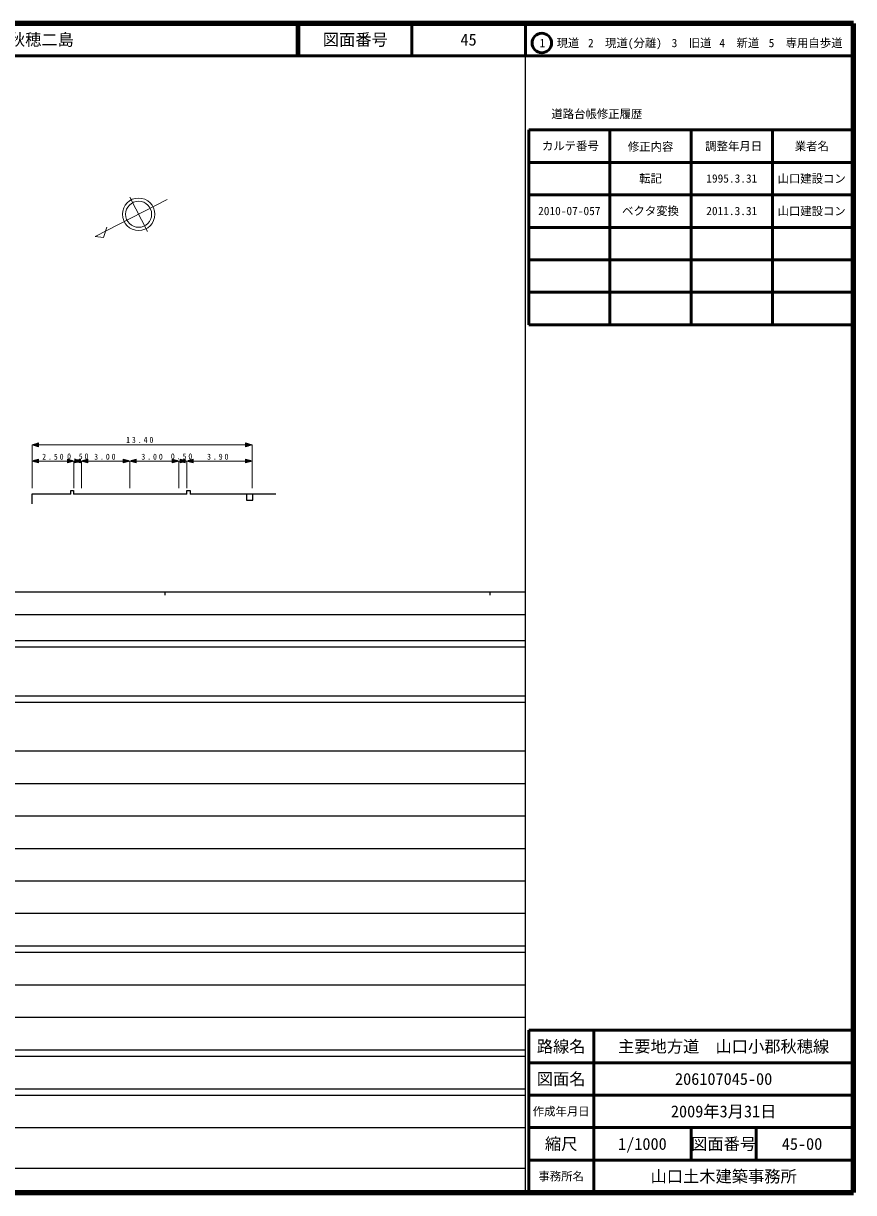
# Model space of a CAD drawing. Units: millimetres, scale not verified. Extents: x 40000 to 680000, y 20000 to 380000.
# Drawn here: x 424486 to 680000, y 20000 to 380000 of the extents above; entities that cross this region are included whole.
import ezdxf
from ezdxf.enums import TextEntityAlignment as Align

# ---------------------------------------------------------------- set-up
doc = ezdxf.new("R2010")
doc.units = ezdxf.units.MM
doc.header["$LTSCALE"] = 1000
for name, color, linetype, lineweight in [('M-BGD', 7, 'Continuous', 25), ('M-BGD-HTXT', 7, 'Continuous', 13), ('M-STR-HTXT', 7, 'Continuous', 13), ('M-TTL', 2, 'Continuous', 140), ('M-TTL-BAND', 7, 'Continuous', 25), ('M-TTL-FRAM', 2, 'Continuous', 50), ('M-TTL-LINE', 7, 'Continuous', 50)]:
    doc.layers.add(name, color=color, linetype=linetype, lineweight=lineweight)
doc.layers.add('M-TTL-TXT', color=7, linetype='Continuous')
doc.styles.add('ＭＳ ゴシック', font='')
doc.styles.get('ＭＳ ゴシック').set_extended_font_data('MS Gothic')

msp = doc.modelspace()

# ---------------------------------------------------------------- linework, layer by layer
at = {"layer": 'M-BGD'}
for p, q in [((439068, 235097), (427101, 235097)), ((427101, 235097), (427101, 232061)), ((439068, 235097), (439068, 236149)), ((439068, 236149), (439878, 236149)), ((439878, 236149), (439878, 235097)), ((474774, 235097), (439878, 235097)), ((474774, 235097), (474774, 236149)), ((474774, 236149), (475802, 236149)), ((475802, 236149), (475802, 235097)), ((502196, 235097), (475802, 235097)), ((493183, 235097), (493183, 233199)), ((495088, 233199), (495088, 235097)), ((493183, 233199), (495088, 233199))]:
    msp.add_line(p, q, dxfattribs=at)
at = {"layer": 'M-BGD-HTXT'}
for p, q in [((468749, 325748), (446582, 314366)), ((462668, 315926), (457228, 326520)), ((449161, 314112), (450152, 317306)), ((446582, 314366), (449161, 314112))]:
    msp.add_line(p, q, dxfattribs=at)
for radius in [5000, 4000]:
    msp.add_circle((459954, 321225), radius, dxfattribs=at)
at = {"layer": 'M-STR-HTXT'}
for p, q in [((427148, 250222), (429148, 250822)), ((427148, 250222), (427148, 236900)), ((427148, 250222), (429148, 249622)), ((427148, 250222), (429148, 250222)), ((429148, 250342), (427548, 250342)), ((429148, 250102), (427548, 250102)), ((427948, 250462), (429148, 250462)), ((427948, 249982), (429148, 249982)), ((429148, 250582), (428348, 250582)), ((429148, 249862), (428348, 249862)), ((428748, 250702), (429148, 250702)), ((428748, 249742), (429148, 249742)), ((429148, 249622), (429148, 250822)), ((429148, 250222), (492878, 250222)), ((494878, 250222), (492878, 250822)), ((492878, 250822), (492878, 249622)), ((493278, 250702), (492878, 250702)), ((492878, 250582), (493678, 250582)), ((494078, 250462), (492878, 250462)), ((492878, 250342), (494478, 250342)), ((494878, 250222), (492878, 249622)), ((494878, 250222), (492878, 250222)), ((492878, 250102), (494478, 250102)), ((494078, 249982), (492878, 249982)), ((492878, 249862), (493678, 249862)), ((493278, 249742), (492878, 249742)), ((494878, 250222), (494878, 236900)), ((427148, 245260), (429148, 245860)), ((427148, 245260), (429148, 244660)), ((427148, 245260), (429148, 245260)), ((429148, 245380), (427548, 245380)), ((429148, 245140), (427548, 245140)), ((427948, 245500), (429148, 245500)), ((427948, 245020), (429148, 245020)), ((429148, 245620), (428348, 245620)), ((429148, 244900), (428348, 244900)), ((428748, 245740), (429148, 245740)), ((429148, 244660), (429148, 245860)), ((438024, 245260), (429148, 245260)), ((440024, 245260), (438024, 245860)), ((438024, 245860), (438024, 244660)), ((438424, 245740), (438024, 245740)), ((438024, 245620), (438824, 245620)), ((439224, 245500), (438024, 245500)), ((438024, 245380), (439624, 245380)), ((440024, 245260), (438024, 244660)), ((440024, 245260), (438024, 245260)), ((438024, 245140), (439624, 245140)), ((439224, 245020), (438024, 245020)), ((438024, 244900), (438824, 244900)), ((440024, 245260), (442024, 245860)), ((440024, 236900), (440024, 245260)), ((440024, 245260), (442024, 244660)), ((440024, 245260), (442024, 245260)), ((442323, 245260), (440323, 245860)), ((440323, 245860), (440323, 244660)), ((440723, 245740), (440323, 245740)), ((440323, 245620), (441123, 245620)), ((441523, 245500), (440323, 245500)), ((440323, 245380), (441923, 245380)), ((442323, 245260), (440323, 244660)), ((442323, 245260), (440323, 245260)), ((440323, 245140), (441923, 245140)), ((441523, 245020), (440323, 245020)), ((440323, 244900), (441123, 244900)), ((442024, 245380), (440424, 245380)), ((442024, 245140), (440424, 245140)), ((440824, 245500), (442024, 245500)), ((440824, 245020), (442024, 245020)), ((442024, 245620), (441224, 245620)), ((442024, 244900), (441224, 244900)), ((441624, 245740), (442024, 245740)), ((442024, 244660), (442024, 245860)), ((442323, 245260), (444323, 245860)), ((442323, 236900), (442323, 245260)), ((442323, 245260), (444323, 244660)), ((442323, 245260), (444323, 245260)), ((444323, 245380), (442723, 245380)), ((444323, 245140), (442723, 245140)), ((443123, 245500), (444323, 245500)), ((443123, 245020), (444323, 245020)), ((444323, 245620), (443523, 245620)), ((444323, 244900), (443523, 244900)), ((443923, 245740), (444323, 245740)), ((444323, 244660), (444323, 245860)), ((444323, 245260), (455225, 245260)), ((457225, 245260), (455225, 245860)), ((455225, 245860), (455225, 244660)), ((455625, 245740), (455225, 245740)), ((455225, 245620), (456025, 245620)), ((456425, 245500), (455225, 245500)), ((455225, 245380), (456825, 245380)), ((457225, 245260), (455225, 244660)), ((457225, 245260), (455225, 245260)), ((455225, 245140), (456825, 245140)), ((456425, 245020), (455225, 245020)), ((455225, 244900), (456025, 244900)), ((457225, 245260), (459225, 245860)), ((457225, 236900), (457225, 245260)), ((457225, 245260), (459225, 244660)), ((457225, 245260), (459225, 245260)), ((459225, 245380), (457625, 245380)), ((459225, 245140), (457625, 245140)), ((458025, 245500), (459225, 245500)), ((458025, 245020), (459225, 245020)), ((459225, 245620), (458425, 245620)), ((459225, 244900), (458425, 244900)), ((458825, 245740), (459225, 245740)), ((459225, 244660), (459225, 245860)), ((459225, 245260), (470276, 245260)), ((472276, 245260), (470276, 245860)), ((470276, 245860), (470276, 244660)), ((470676, 245740), (470276, 245740)), ((470276, 245620), (471076, 245620)), ((471476, 245500), (470276, 245500)), ((470276, 245380), (471876, 245380)), ((472276, 245260), (470276, 244660)), ((472276, 245260), (470276, 245260)), ((470276, 245140), (471876, 245140)), ((471476, 245020), (470276, 245020)), ((470276, 244900), (471076, 244900)), ((472276, 245260), (474276, 245860)), ((472276, 236900), (472276, 245260)), ((472276, 245260), (474276, 244660)), ((472276, 245260), (474276, 245260)), ((474276, 245380), (472676, 245380)), ((474276, 245140), (472676, 245140)), ((474748, 245260), (472748, 245860)), ((472748, 245860), (472748, 244660)), ((473148, 245740), (472748, 245740)), ((472748, 245620), (473548, 245620)), ((473948, 245500), (472748, 245500)), ((472748, 245380), (474348, 245380)), ((474748, 245260), (472748, 244660)), ((474748, 245260), (472748, 245260)), ((472748, 245140), (474348, 245140)), ((473948, 245020), (472748, 245020)), ((472748, 244900), (473548, 244900)), ((473076, 245500), (474276, 245500)), ((473076, 245020), (474276, 245020)), ((474276, 245620), (473476, 245620)), ((474276, 244900), (473476, 244900)), ((473876, 245740), (474276, 245740)), ((474276, 244660), (474276, 245860)), ((474748, 245260), (476748, 245860)), ((474748, 236900), (474748, 245260)), ((474748, 245260), (476748, 244660)), ((474748, 245260), (476748, 245260)), ((476748, 245380), (475148, 245380)), ((476748, 245140), (475148, 245140)), ((475548, 245500), (476748, 245500)), ((475548, 245020), (476748, 245020)), ((476748, 245620), (475948, 245620)), ((476748, 244900), (475948, 244900)), ((476348, 245740), (476748, 245740)), ((476748, 244660), (476748, 245860)), ((476748, 245260), (492878, 245260)), ((494878, 245260), (492878, 245860)), ((492878, 245860), (492878, 244660)), ((493278, 245740), (492878, 245740)), ((492878, 245620), (493678, 245620)), ((494078, 245500), (492878, 245500)), ((492878, 245380), (494478, 245380)), ((494878, 245260), (492878, 244660)), ((494878, 245260), (492878, 245260)), ((492878, 245140), (494478, 245140)), ((494078, 245020), (492878, 245020)), ((492878, 244900), (493678, 244900)), ((428748, 244780), (429148, 244780)), ((438424, 244780), (438024, 244780)), ((440723, 244780), (440323, 244780)), ((441624, 244780), (442024, 244780)), ((443923, 244780), (444323, 244780)), ((455625, 244780), (455225, 244780)), ((458825, 244780), (459225, 244780)), ((470676, 244780), (470276, 244780)), ((473148, 244780), (472748, 244780)), ((473876, 244780), (474276, 244780)), ((476348, 244780), (476748, 244780)), ((493278, 244780), (492878, 244780))]:
    msp.add_line(p, q, dxfattribs=at)
at = {"layer": 'M-TTL'}
for p, q in [((680000, 380000), (40000, 380000)), ((680000, 20000), (680000, 380000)), ((40000, 20000), (680000, 20000))]:
    msp.add_line(p, q, dxfattribs=at)
at = {"layer": 'M-TTL-BAND'}
for p, q in [((579000, 20000), (579000, 370000)), ((40000, 205000), (579000, 205000)), ((468000, 205000), (468000, 204000)), ((568000, 205000), (568000, 204000)), ((68000, 198000), (579000, 198000)), ((40000, 190000), (579000, 190000)), ((40000, 188000), (579000, 188000)), ((40000, 173000), (579000, 173000)), ((40000, 171000), (579000, 171000)), ((40000, 156000), (579000, 156000)), ((46000, 146000), (579000, 146000)), ((52000, 136000), (579000, 136000)), ((46000, 126000), (579000, 126000)), ((52000, 116000), (579000, 116000)), ((46000, 106000), (579000, 106000)), ((40000, 96000), (579000, 96000)), ((40000, 94000), (579000, 94000)), ((49000, 84000), (579000, 84000)), ((40000, 74000), (579000, 74000)), ((40000, 64000), (579000, 64000)), ((40000, 62000), (579000, 62000)), ((40000, 52000), (579000, 52000)), ((40000, 50000), (579000, 50000)), ((40000, 40000), (579000, 40000)), ((68000, 27500), (579000, 27500))]:
    msp.add_line(p, q, dxfattribs=at)
at = {"layer": 'M-TTL-FRAM'}
for p, q in [((580000, 347197), (580000, 287197)), ((580000, 347197), (680000, 347197)), ((580000, 287197), (680000, 287197)), ((680000, 70000), (580000, 70000)), ((580000, 70000), (580000, 20000))]:
    msp.add_line(p, q, dxfattribs=at)
at = {"layer": 'M-TTL-LINE'}
for p, q in [((508747, 380000), (508747, 370000)), ((509247, 380000), (509247, 370000)), ((543997, 380000), (543997, 370000)), ((579000, 380000), (579000, 370000)), ((40000, 370000), (680000, 370000)), ((605000, 347197), (605000, 287197)), ((630000, 347197), (630000, 287197)), ((655000, 347197), (655000, 287197)), ((580000, 337197), (680000, 337197)), ((580000, 327197), (680000, 327197)), ((580000, 317197), (680000, 317197)), ((580000, 307197), (680000, 307197)), ((580000, 297197), (680000, 297197)), ((600000, 70000), (600000, 20000)), ((680000, 60000), (580000, 60000)), ((680000, 50000), (580000, 50000)), ((680000, 40000), (580000, 40000)), ((630000, 40000), (630000, 30000)), ((650000, 40000), (650000, 30000)), ((680000, 30000), (580000, 30000))]:
    msp.add_line(p, q, dxfattribs=at)
msp.add_circle((584031, 373958), 3000, dxfattribs=at)

# ---------------------------------------------------------------- texts
at = {"layer": 'M-STR-HTXT', "char_height": 1833, "attachment_point": 8, "style": 'ＭＳ ゴシック'}
for s, insert in [('\\T1.5;\\W0.8;13.40', (460584, 250812)), ('\\T1.5;\\W0.8;2.50', (433867, 245642)), ('\\T1.5;\\W0.8;0.50', (441531, 245746)), ('\\T1.5;\\W0.8;3.00', (449862, 245642)), ('\\T1.5;\\W0.8;3.00', (464385, 245642)), ('\\T1.5;\\W0.8;0.50', (473464, 245746)), ('\\T1.5;\\W0.8;3.90', (484609, 245642))]:
    msp.add_mtext(s, dxfattribs=dict(at, insert=insert))
at = {"layer": 'M-TTL-TXT', "style": 'ＭＳ ゴシック'}
msp.add_text('山口市秋穂二島', height=3666, dxfattribs=at).set_placement((405024, 375000), align=Align.MIDDLE_LEFT)
for s, height, p in [('図面番号', 3666, (526622, 375000)), ('45', 3666, (561497, 375000)), ('1\u3000現道', 2566, (589448, 373958)), ('2\u3000現道(分離)', 2566, (609619, 373958)), ('3\u3000旧道', 2566, (630121, 373958)), ('4\u3000新道', 2566, (644824, 373958)), ('5\u3000専用自歩道', 2566, (665228, 373958)), ('道路台帳修正履歴', 2566, (600968, 352113)), ('カルテ番号', 2566, (592839, 342277)), ('修正内容', 2566, (617509, 342023)), ('調整年月日', 2566, (643089, 342197)), ('業者名', 2566, (667134, 342197)), ('転記', 2566, (617500, 332245)), ('1995.3.31', 2566, (642500, 332245)), ('山口建設コン', 2566, (667077, 332189)), ('2010-07-057', 2566, (592500, 322245)), ('ベクタ変換', 2566, (617500, 322245)), ('2011.3.31', 2566, (642500, 322245)), ('山口建設コン', 2566, (667077, 322189)), ('路線名', 3666, (590000, 65000)), ('路線名', 3666, (590000, 65000)), ('主要地方道\u3000山口小郡秋穂線', 3666, (640000, 65000)), ('図面名', 3666, (590000, 55000)), ('図面名', 3666, (590000, 55000)), ('206107045-00', 3666, (640000, 55000)), ('2009年3月31日', 3666, (640000, 45000)), ('作成年月日', 2566, (590000, 45000)), ('作成年月日', 2566, (590000, 45000)), ('縮尺', 3666, (590000, 35000)), ('縮尺', 3666, (590000, 35000)), ('1/1000', 3666, (615000, 35000)), ('図面番号', 3666, (640000, 35000)), ('図面番号', 3666, (640000, 35000)), ('45-00', 3666, (664125, 35000)), ('事務所名', 2566, (590000, 25000)), ('事務所名', 2566, (590000, 25000)), ('山口土木建築事務所', 3666, (640000, 25000))]:
    msp.add_text(s, height=height, dxfattribs=at).set_placement(p, align=Align.MIDDLE_CENTER)

doc.saveas('drawing.dxf')
